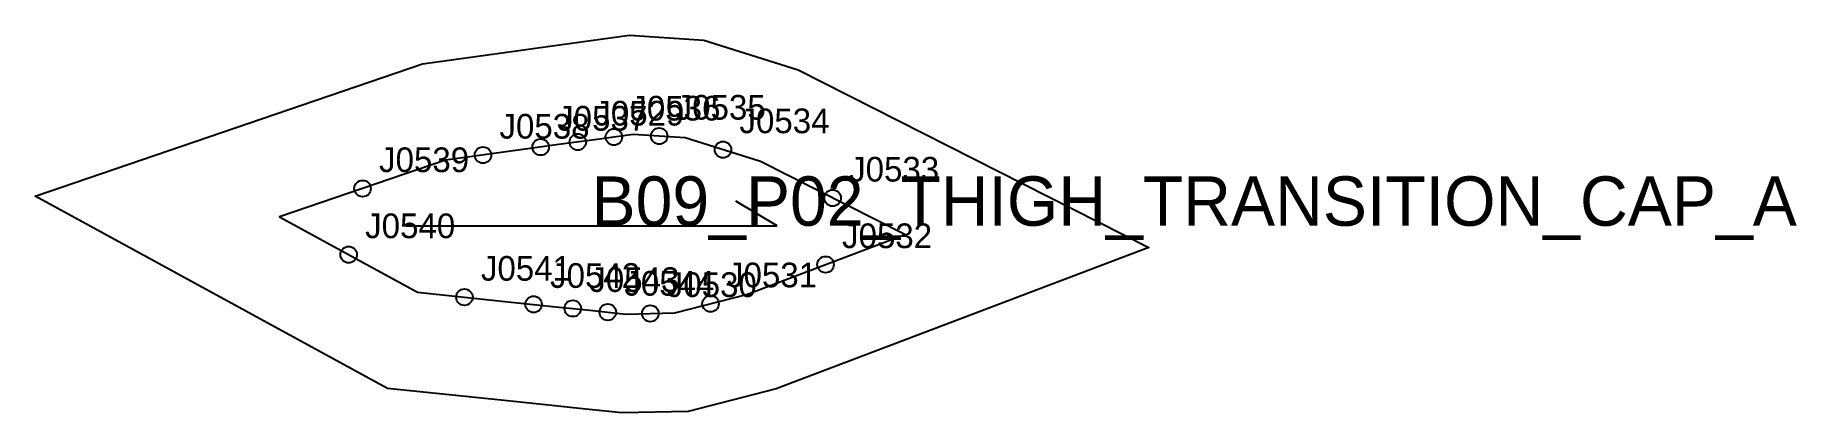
# Model space of a CAD drawing. Header units: millimetres. Extents: x -68 to 146, y -23 to 23.
import ezdxf

# ---------------------------------------------------------------- set-up
doc = ezdxf.new("R2010")
doc.units = ezdxf.units.MM
for name, color, linetype in [('CUT', 1, 'Continuous'), ('GRAIN', 3, 'Continuous'), ('LABEL', 7, 'Continuous'), ('NOTCH', 2, 'Continuous'), ('SEW', 5, 'Continuous')]:
    doc.layers.add(name, color=color, linetype=linetype)

msp = doc.modelspace()

# ---------------------------------------------------------------- linework, layer by layer
at = {"layer": 'CUT'}
msp.add_lwpolyline([(-1.59, 22.35), (4.3, 23.16), (13.3, 22.57), (24.75, 18.95), (67.31, -2.63), (22.1, -19.83), (11.42, -22.56), (3.36, -22.74), (-1.78, -22.2), (-5.89, -21.77), (-11.3, -21.21), (-25.06, -19.77), (-67.82, 3.6), (-20.82, 19.69), (-10.6, 21.11), (-5.66, 21.79), (-1.59, 22.35)], close=True, dxfattribs=at)
at = {"layer": 'GRAIN'}
for p, q in [((22.21, 0), (17.21, 3)), ((-22.84, 0), (22.21, 0))]:
    msp.add_line(p, q, dxfattribs=at)
at = {"layer": 'NOTCH'}
for centre in [(-1.98, 10.18), (2.39, 10.79), (7.89, 10.9), (-13.49, 8.59), (-6.49, 9.56), (15.63, 9.25), (-28.1, 4.52), (28.94, 3.37), (-29.79, -3.51), (28.08, -4.72), (-15.74, -8.68), (14.12, -9.48), (-7.35, -9.55), (-2.59, -10.05), (1.66, -10.5), (6.81, -10.66)]:
    msp.add_circle(centre, 1, dxfattribs=at)
at = {"layer": 'SEW'}
msp.add_lwpolyline([(0.05, 10.46), (-4.02, 9.9), (-8.95, 9.22), (-18.03, 7.96), (-38.17, 1.07), (-21.42, -8.08), (-10.05, -9.27), (-4.65, -9.84), (-0.53, -10.27), (3.85, -10.73), (9.78, -10.6), (18.47, -8.37), (37.68, -1.06), (20.2, 7.8), (11.06, 10.69), (4.73, 11.11)], close=True, dxfattribs=at)

# ---------------------------------------------------------------- texts
at = {"layer": 'LABEL'}
for s, height, p in [('J0529', 3, (0.02, 12.18)), ('J0536', 3, (4.39, 12.79)), ('J0535', 3, (9.89, 12.9)), ('J0538', 3, (-11.49, 10.59)), ('J0537', 3, (-4.49, 11.56)), ('J0534', 3, (17.63, 11.25)), ('J0539', 3, (-26.1, 6.52)), ('J0533', 3, (30.94, 5.37)), ('B09_P02_THIGH_TRANSITION_CAP_A', 6, (-0.32, 0)), ('J0540', 3, (-27.79, -1.51)), ('J0532', 3, (30.08, -2.72)), ('J0541', 3, (-13.74, -6.68)), ('J0542', 3, (-5.35, -7.55)), ('J0543', 3, (-0.59, -8.05)), ('J0544', 3, (3.66, -8.5)), ('J0530', 3, (8.81, -8.66)), ('J0531', 3, (16.12, -7.48))]:
    msp.add_text(s, height=height, dxfattribs=at).set_placement(p)

doc.saveas('drawing.dxf')
